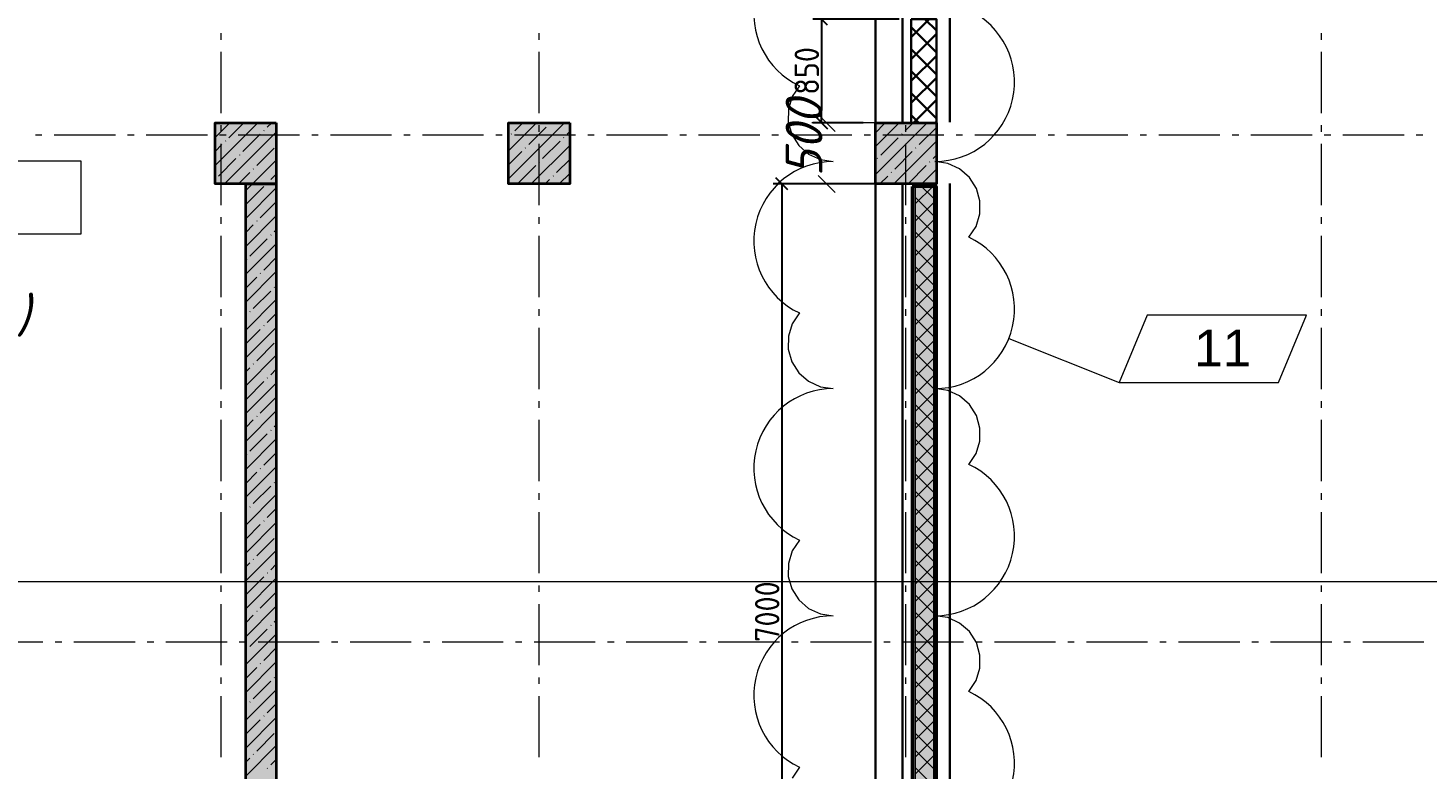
# Model space of a CAD drawing. Header units: millimetres. Extents: x -81576 to 1046824, y -248937 to 691537.
# Drawn here: x 111814 to 123257, y 538534 to 544597 of the extents above; entities that cross this region are included whole.
import ezdxf

# ---------------------------------------------------------------- set-up
doc = ezdxf.new("R2010")
doc.units = ezdxf.units.MM
for name, color, linetype, lineweight in [('0)', 6, 'Continuous', 30), ('0) расчет', 172, 'Continuous', 30), ('0) факт', 80, 'Continuous', 30), ('0.2) Шпаклевка подвала и баз и фин', 5, 'Continuous', 30)]:
    doc.layers.add(name, color=color, linetype=linetype, lineweight=lineweight)
doc.layers.add('PDF _Геометрия', color=7, linetype='Continuous', true_color=0x1d1d1d)
doc.layers.add('PDF _Сплошная заливка', color=7, linetype='Continuous', true_color=0xffffff)
doc.layers.add('PDF _Текст', color=7, linetype='Continuous')
doc.styles.add('PDF GOST-Common', font='arial.ttf')
doc.styles.add('PDF ISOCPEUR Italic', font='isocpeui.ttf')
doc.styles.add('СПДС', font='isocpeur.ttf', dxfattribs={"width": 0.9})
doc.dimstyles.new('Размера А3', dxfattribs={"dimtxt": 200, "dimasz": 100, "dimexe": 70, "dimexo": 100, "dimgap": 20, "dimtad": 1, "dimdec": 0, "dimrnd": 10, "dimzin": 0, "dimdsep": 46, "dimtxsty": 'СПДС', "dimblk": 'ARROWHEAD_6', "dimcen": 1, "dimclrd": 256, "dimclre": 256, "dimclrt": 256, "dimazin": 0, "dimtfac": 1, "dimtdec": 0, "dimtmove": 2, "dimatfit": 3, "dimfxl": 1, "dimtolj": 1, "dimtzin": 0, "dimarcsym": 0})

# ---------------------------------------------------------------- blocks, each defined once
blk = doc.blocks.new('ARROWHEAD_6')
at = {"color": 0, "linetype": 'Continuous'}
for p, q in [((0, 0), (-1, 0)), ((-0.5, -0.5), (0.5, 0.5))]:
    blk.add_line(p, q, dxfattribs=at)
blk = doc.blocks.new('*D2399')
at = {"lineweight": -2, "transparency": 16777216}
for p, q in [((118938, 544670), (118234, 544670)), ((118304, 544570), (118304, 543922)), ((118644, 543822), (118234, 543822))]:
    blk.add_line(p, q, dxfattribs=at)
at = {"layer": 'Defpoints', "color": 0, "transparency": 16777216}
for p in [(119038, 544670), (118304, 543822), (118744, 543822)]:
    blk.add_point(p, dxfattribs=at)
at = {"lineweight": -2, "transparency": 16777216, "xscale": 100, "yscale": 100, "zscale": 100}
for p, rotation in [((118304, 544670), 90), ((118304, 543822), 270)]:
    blk.add_blockref('ARROWHEAD_6', p, dxfattribs=dict(at, rotation=rotation))
at = {"transparency": 16777216, "insert": (118184, 544246), "char_height": 200, "attachment_point": 5, "rotation": 90, "style": 'СПДС'}
blk.add_mtext('\\A1;850', dxfattribs=at)
blk = doc.blocks.new('*D2400')
at = {"lineweight": -2, "transparency": 16777216}
for p, q in [((119144, 543322), (117910, 543322)), ((117980, 543222), (117980, 536422)), ((119144, 536322), (117910, 536322))]:
    blk.add_line(p, q, dxfattribs=at)
at = {"layer": 'Defpoints', "color": 0, "transparency": 16777216}
for p in [(119244, 543322), (117980, 536322), (119244, 536322)]:
    blk.add_point(p, dxfattribs=at)
at = {"lineweight": -2, "transparency": 16777216, "xscale": 100, "yscale": 100, "zscale": 100}
for p, rotation in [((117980, 543322), 90), ((117980, 536322), 270)]:
    blk.add_blockref('ARROWHEAD_6', p, dxfattribs=dict(at, rotation=rotation))
at = {"transparency": 16777216, "insert": (117860, 539822), "char_height": 200, "attachment_point": 5, "rotation": 90, "style": 'СПДС'}
blk.add_mtext('\\A1;7000', dxfattribs=at)

msp = doc.modelspace()

# ---------------------------------------------------------------- hatches: boundary and pattern name
at = {"layer": '0)', "transparency": 33554559}
h = msp.add_hatch(dxfattribs=at)
h.set_pattern_fill('ANSI37', color=256, scale=40)
h.paths.add_polyline_path([(119244.5, 544670.5), (119038.5, 544670.5), (119038.5, 543821.5), (119244.5, 543821.5)])
for points in [[(119044.5, 536341.5), (119057, 536341.5), (119057, 543301.5), (119044.5, 543301.5)], [(119057, 536341.5), (119069.5, 536341.5), (119069.5, 543301.5), (119057, 543301.5)], [(119219.5, 536341.5), (119219.5, 543301.5), (119069.5, 543301.5), (119069.5, 536341.5)], [(119232, 536341.5), (119232, 543301.5), (119219.5, 543301.5), (119219.5, 536341.5)], [(119244.5, 536341.5), (119244.5, 543301.5), (119232, 543301.5), (119232, 536341.5)]]:
    msp.add_hatch(color=256, dxfattribs=at).paths.add_polyline_path(points)
at = {"layer": 'PDF _Сплошная заливка', "true_color": 0x636466, "transparency": 33554559}
for points in [[(113344.5, 543321.5), (113844.5, 543321.5), (113844.5, 543821.5), (113344.5, 543821.5)], [(115744.5, 543321.5), (116244.5, 543321.5), (116244.5, 543821.5), (115744.5, 543821.5)], [(118744.5, 543321.5), (119244.5, 543321.5), (119244.5, 543821.5), (118744.5, 543821.5)], [(113844.5, 536321.5), (113844.5, 543321.5), (113594.5, 543321.5), (113594.5, 536321.5)]]:
    msp.add_hatch(color=251, dxfattribs=at).paths.add_polyline_path(points)

# ---------------------------------------------------------------- linework, layer by layer
at = {"layer": '0)'}
msp.add_lwpolyline([(119038.5, 544670.5), (119244.5, 544670.5), (119244.5, 543821.5), (119038.5, 543821.5)], close=True, dxfattribs=at)
at = {"layer": '0)', "lineweight": 40}
msp.add_lwpolyline([(119044.5, 543301.5), (119244.5, 543301.5), (119244.5, 536341.5), (119044.5, 536341.5)], close=True, dxfattribs=at)
at = {"layer": '0)', "lineweight": 9}
for points in [[(119057, 543301.5), (119057, 536341.5)], [(119069.5, 543301.5), (119069.5, 536341.5)], [(119069.5, 543212.8), (119219.5, 543062.8)], [(119219.5, 543301.5), (119219.5, 536341.5)], [(119232, 543301.5), (119232, 536341.5)], [(119219.5, 543166.3), (119069.5, 543016.3)], [(119069.5, 543071.3), (119219.5, 542921.3)], [(119219.5, 543024.8), (119069.5, 542874.8)], [(119069.5, 542929.9), (119219.5, 542779.9)], [(119219.5, 542883.4), (119069.5, 542733.4)], [(119069.5, 542788.5), (119219.5, 542638.5)], [(119219.5, 542742), (119069.5, 542592)], [(119069.5, 542647.1), (119219.5, 542497.1)], [(119219.5, 542600.6), (119069.5, 542450.6)], [(119069.5, 542505.7), (119219.5, 542355.7)], [(119219.5, 542459.2), (119069.5, 542309.2)], [(119069.5, 542364.2), (119219.5, 542214.2)], [(119219.5, 542317.7), (119069.5, 542167.7)]]:
    msp.add_lwpolyline(points, dxfattribs=at)
at = {"layer": '0)', "color": 7, "lineweight": 9}
for points in [[(118994.5, 542395.7), (118994.5, 542895.7)], [(118994.5, 542242.8), (118994.5, 542295.7)]]:
    msp.add_lwpolyline(points, dxfattribs=at)
at = {"layer": '0) расчет'}
for points in [[(118744.5, 543821.5), (118744.5, 546971.5)], [(118744.5, 543321.5), (118744.5, 536321.5)]]:
    msp.add_lwpolyline(points, dxfattribs=at)
at = {"layer": '0) расчет', "color": 1, "lineweight": 9}
for points in [[(118400.6, 545363.2, 0.8010892), (118123.5, 544124.3), (118064.6, 544035.6), (118033.3, 543933.8), (118032.2, 543827.3), (118061.3, 543724.8), (118118.3, 543634.8), (118198.4, 543564.7), (118295.2, 543520.1), (118400.6, 543504.9, 0.8010892), (118123.5, 542266), (118064.6, 542177.2), (118033.3, 542075.4), (118032.2, 541968.9), (118061.3, 541866.5), (118118.3, 541776.5), (118198.4, 541706.3), (118295.2, 541661.8), (118400.6, 541646.5, 0.8010892), (118123.5, 540407.7), (118064.6, 540318.9), (118033.3, 540217.1), (118032.2, 540110.6), (118061.3, 540008.1), (118118.3, 539918.1), (118198.4, 539848), (118295.2, 539803.5), (118400.6, 539788.2, 0.8010892), (118123.5, 538549.3), (118064.6, 538460.6)], [(119232, 537929.9, 0.8010892), (119509, 539168.8), (119567.9, 539257.5), (119599.2, 539359.3), (119600.4, 539465.8), (119571.3, 539568.3), (119514.3, 539658.3), (119434.1, 539728.4), (119337.4, 539772.9), (119232, 539788.2, 0.8010901), (119509, 541027.1), (119567.9, 541115.8), (119599.2, 541217.6), (119600.4, 541324.1), (119571.3, 541426.6), (119514.3, 541516.6), (119434.1, 541586.7), (119337.4, 541631.3), (119232, 541646.5, 0.8010892), (119509, 542885.4), (119567.9, 542974.2), (119599.2, 543076), (119600.4, 543182.5), (119571.3, 543284.9), (119514.3, 543374.9), (119434.1, 543445.1), (119337.4, 543489.6), (119232, 543504.9, 0.8010892), (119509, 544743.8)]]:
    msp.add_lwpolyline(points, format="xyb", dxfattribs=at)
at = {"layer": '0) факт'}
for points in [[(118744.5, 543821.5), (118744.5, 546971.5)], [(118744.5, 543321.5), (118744.5, 536321.5)]]:
    msp.add_lwpolyline(points, dxfattribs=at)
at = {"layer": '0.2) Шпаклевка подвала и баз и фин'}
for points in [[(118966.8, 543821.5), (118966.8, 546971.5)], [(119354.5, 543825.5), (119354.5, 546975.5)], [(118966.8, 543321.5), (118966.8, 536321.5)], [(119354.5, 543325.5), (119354.5, 536325.5)]]:
    msp.add_lwpolyline(points, dxfattribs=at)
at = {"layer": 'PDF _Геометрия', "color": 7, "lineweight": 9}
for points in [[(113394.5, 544501.5), (113394.5, 544554.5)], [(115994.5, 544501.5), (115994.5, 544554.5)], [(122394.5, 544501.5), (122394.5, 544554.5)], [(113394.5, 543901.5), (113394.5, 544401.5)], [(115994.5, 543901.5), (115994.5, 544401.5)], [(122394.5, 543901.5), (122394.5, 544401.5)], [(118275.7, 543891.5), (118345.7, 543821.5), (118415.7, 543751.5)], [(113394.5, 543748.6), (113394.5, 543801.5)], [(115994.5, 543748.6), (115994.5, 543801.5)], [(118744.5, 543821.5), (118345.7, 543821.5), (118225.7, 543821.5)], [(118994.5, 543748.6), (118994.5, 543801.5)], [(122394.5, 543748.6), (122394.5, 543801.5)], [(111928.3, 543721.5), (111875.4, 543721.5)], [(112528.3, 543721.5), (112028.3, 543721.5)], [(112681.2, 543721.5), (112628.3, 543721.5)], [(113281.2, 543721.5), (112781.2, 543721.5)], [(113434.1, 543721.5), (113381.2, 543721.5)], [(113394.5, 543148.6), (113394.5, 543648.6)], [(114034.1, 543721.5), (113534.1, 543721.5)], [(114187.1, 543721.5), (114134.1, 543721.5)], [(114787.1, 543721.5), (114287.1, 543721.5)], [(114940, 543721.5), (114887.1, 543721.5)], [(115540, 543721.5), (115040, 543721.5)], [(115692.9, 543721.5), (115640, 543721.5)], [(116292.9, 543721.5), (115792.9, 543721.5)], [(115994.5, 543148.6), (115994.5, 543648.6)], [(116445.8, 543721.5), (116392.9, 543721.5)], [(117045.8, 543721.5), (116545.8, 543721.5)], [(117198.7, 543721.5), (117145.8, 543721.5)], [(117798.7, 543721.5), (117298.7, 543721.5)], [(117951.7, 543721.5), (117898.7, 543721.5)], [(118551.7, 543721.5), (118051.6, 543721.5)], [(118704.6, 543721.5), (118651.7, 543721.5)], [(119304.6, 543721.5), (118804.6, 543721.5)], [(118994.5, 543148.6), (118994.5, 543648.6)], [(119457.5, 543721.5), (119404.6, 543721.5)], [(120057.5, 543721.5), (119557.5, 543721.5)], [(120210.4, 543721.5), (120157.5, 543721.5)], [(120810.4, 543721.5), (120310.4, 543721.5)], [(120963.3, 543721.5), (120910.4, 543721.5)], [(121563.3, 543721.5), (121063.3, 543721.5)], [(121716.2, 543721.5), (121663.3, 543721.5)], [(122316.2, 543721.5), (121816.2, 543721.5)], [(122394.5, 543148.6), (122394.5, 543648.6)], [(122469.2, 543721.5), (122416.2, 543721.5)], [(123069.2, 543721.5), (122569.2, 543721.5)], [(123222.1, 543721.5), (123169.2, 543721.5)], [(118744.5, 543321.5), (118345.7, 543321.5), (118225.7, 543321.5)], [(118275.7, 543391.5), (118345.7, 543321.5), (118415.7, 543251.5)], [(113394.5, 542995.7), (113394.5, 543048.6)], [(115994.5, 542995.7), (115994.5, 543048.6)], [(118994.5, 542995.7), (118994.5, 543048.6)], [(122394.5, 542995.7), (122394.5, 543048.6)], [(113394.5, 542395.7), (113394.5, 542895.7)], [(115994.5, 542395.7), (115994.5, 542895.7)], [(122394.5, 542395.7), (122394.5, 542895.7)], [(113394.5, 542242.8), (113394.5, 542295.7)], [(115994.5, 542242.8), (115994.5, 542295.7)], [(122394.5, 542242.8), (122394.5, 542295.7)], [(113394.5, 541642.8), (113394.5, 542142.8)], [(115994.5, 541642.8), (115994.5, 542142.8)], [(118994.5, 541642.8), (118994.5, 542142.8)], [(119836.2, 542056.2), (120738.5, 541696.5)], [(122394.5, 541642.8), (122394.5, 542142.8)], [(113394.5, 541489.9), (113394.5, 541542.8)], [(115994.5, 541489.9), (115994.5, 541542.8)], [(118994.5, 541489.9), (118994.5, 541542.8)], [(122394.5, 541489.9), (122394.5, 541542.8)], [(113394.5, 540889.9), (113394.5, 541389.9)], [(115994.5, 540889.9), (115994.5, 541389.9)], [(118994.5, 540889.9), (118994.5, 541389.9)], [(122394.5, 540889.9), (122394.5, 541389.9)], [(113394.5, 540737), (113394.5, 540789.9)], [(115994.5, 540737), (115994.5, 540789.9)], [(118994.5, 540737), (118994.5, 540789.9)], [(122394.5, 540737), (122394.5, 540789.9)], [(113394.5, 540137), (113394.5, 540637)], [(115994.5, 540137), (115994.5, 540637)], [(118994.5, 540137), (118994.5, 540637)], [(122394.5, 540137), (122394.5, 540637)], [(113394.5, 539984), (113394.5, 540037)], [(115994.5, 539984), (115994.5, 540037)], [(118994.5, 539984), (118994.5, 540037)], [(122394.5, 539984), (122394.5, 540037)], [(113394.5, 539384), (113394.5, 539884)], [(115994.5, 539384), (115994.5, 539884)], [(118994.5, 539384), (118994.5, 539884)], [(122394.5, 539384), (122394.5, 539884)], [(111936.5, 539571.5), (111436.5, 539571.5)], [(112089.4, 539571.5), (112036.5, 539571.5)], [(112689.4, 539571.5), (112189.4, 539571.5)], [(112842.4, 539571.5), (112789.4, 539571.5)], [(113442.4, 539571.5), (112942.4, 539571.5)], [(113595.3, 539571.5), (113542.4, 539571.5)], [(114195.3, 539571.5), (113695.3, 539571.5)], [(114348.2, 539571.5), (114295.3, 539571.5)], [(114948.2, 539571.5), (114448.2, 539571.5)], [(115101.1, 539571.5), (115048.2, 539571.5)], [(115701.1, 539571.5), (115201.1, 539571.5)], [(115854, 539571.5), (115801.1, 539571.5)], [(116454, 539571.5), (115954, 539571.5)], [(116606.9, 539571.5), (116554, 539571.5)], [(117206.9, 539571.5), (116706.9, 539571.5)], [(117359.9, 539571.5), (117306.9, 539571.5)], [(117959.9, 539571.5), (117459.9, 539571.5)], [(118112.8, 539571.5), (118059.9, 539571.5)], [(118712.8, 539571.5), (118212.8, 539571.5)], [(118865.7, 539571.5), (118812.8, 539571.5)], [(119465.7, 539571.5), (118965.7, 539571.5)], [(119618.6, 539571.5), (119565.7, 539571.5)], [(120218.6, 539571.5), (119718.6, 539571.5)], [(120371.5, 539571.5), (120318.6, 539571.5)], [(120971.5, 539571.5), (120471.5, 539571.5)], [(121124.4, 539571.5), (121071.5, 539571.5)], [(121724.4, 539571.5), (121224.4, 539571.5)], [(121877.4, 539571.5), (121824.4, 539571.5)], [(122477.4, 539571.5), (121977.4, 539571.5)], [(122630.3, 539571.5), (122577.4, 539571.5)], [(123230.3, 539571.5), (122730.3, 539571.5)], [(113394.5, 539231.1), (113394.5, 539284)], [(115994.5, 539231.1), (115994.5, 539284)], [(118994.5, 539231.1), (118994.5, 539284)], [(122394.5, 539231.1), (122394.5, 539284)], [(113394.5, 538631.1), (113394.5, 539131.1)], [(115994.5, 538631.1), (115994.5, 539131.1)], [(118994.5, 538631.1), (118994.5, 539131.1)], [(122394.5, 538631.1), (122394.5, 539131.1)]]:
    msp.add_lwpolyline(points, dxfattribs=at)
at = {"layer": 'PDF _Геометрия', "lineweight": 9}
for points in [[(113465.2, 543821.5), (113344.5, 543700.9)], [(113693.3, 543821.5), (113344.5, 543472.8)], [(113351.1, 543821.5), (113344.5, 543814.9)], [(113579.2, 543821.5), (113457.2, 543699.6)], [(113807.3, 543821.5), (113770.9, 543785.1)], [(115746.1, 543821.5), (115744.5, 543819.9)], [(115974.2, 543821.5), (115744.5, 543591.8)], [(116202.3, 543821.5), (115744.5, 543363.7)], [(115860.2, 543821.5), (115795.2, 543756.6)], [(116051.9, 543785.1), (115909.3, 543642.6)], [(116082.7, 543816), (116080.4, 543813.6)], [(118939.5, 543821.5), (118744.5, 543626.5)], [(119167.6, 543821.5), (118744.5, 543398.4)], [(118817.6, 543813.6), (118744.5, 543740.5)], [(119053.6, 543821.5), (118988.6, 543756.6)], [(119244.5, 543784.3), (119102.7, 543642.6)], [(113844.5, 543744.7), (113421.4, 543321.5)], [(113431.1, 543673.4), (113428.7, 543671.1)], [(113713.8, 543728.1), (113571.3, 543585.5)], [(113744.7, 543759), (113742.4, 543756.6)], [(115769.1, 543730.5), (115766.7, 543728.1)], [(116165.9, 543671.1), (116023.3, 543528.5)], [(116196.8, 543701.9), (116194.4, 543699.6)], [(116244.5, 543749.6), (116222.9, 543728.1)], [(118931.6, 543699.6), (118789, 543557)], [(119244.5, 543670.3), (118895.7, 543321.5)], [(118962.5, 543730.5), (118960.1, 543728.1)], [(113400.2, 543642.6), (113344.5, 543586.8)], [(113545.1, 543559.4), (113542.8, 543557)], [(113827.9, 543614), (113685.3, 543471.5)], [(115852.3, 543585.5), (115744.5, 543477.7)], [(115883.2, 543616.4), (115880.8, 543614)], [(116244.5, 543635.6), (115930.4, 543321.5)], [(119045.7, 543585.5), (118903.1, 543443)], [(119076.5, 543616.4), (119074.2, 543614)], [(119244.5, 543556.2), (119216.7, 543528.5)], [(113514.3, 543528.5), (113371.7, 543385.9)], [(113844.5, 543516.6), (113649.5, 543321.5), (113594.5, 543266.6)], [(113659.2, 543445.3), (113656.8, 543443)], [(115966.3, 543471.5), (115823.8, 543328.9)], [(115997.2, 543502.4), (115994.8, 543500)], [(116244.5, 543521.5), (116137.4, 543414.5)], [(118762.9, 543530.9), (118760.5, 543528.5)], [(119159.7, 543471.5), (119017.1, 543328.9)], [(119244.5, 543442.2), (119123.8, 543321.5)], [(119190.6, 543502.4), (119188.2, 543500)], [(113345.6, 543359.8), (113344.5, 543358.7)], [(113628.3, 543414.5), (113535.4, 543321.5)], [(113773.2, 543331.3), (113770.9, 543328.9)], [(113844.5, 543402.5), (113799.4, 543357.4)], [(116080.4, 543357.4), (116044.5, 543321.5)], [(116111.3, 543388.3), (116108.9, 543385.9)], [(116244.5, 543407.5), (116158.5, 543321.5)], [(118846.1, 543385.9), (118781.7, 543321.5)], [(118876.9, 543416.8), (118874.6, 543414.5)], [(119244.5, 543328.1), (119237.9, 543321.5)], [(113844.5, 543288.5), (113594.5, 543038.5)], [(113742.4, 543300.4), (113599.8, 543157.8)], [(119071.9, 543301.5), (119069.5, 543299.1)], [(119213.3, 543301.5), (119069.5, 543157.7)], [(119122.1, 543301.5), (119219.5, 543204.2)], [(113844.5, 543174.4), (113713.8, 543043.8)], [(113844.5, 543060.4), (113594.5, 542810.4)], [(113656.8, 542986.8), (113594.5, 542924.4)], [(113687.7, 543017.6), (113685.3, 543015.3)], [(113770.9, 542872.7), (113628.3, 542730.2)], [(113801.8, 542903.6), (113799.4, 542901.2)], [(113844.5, 542946.3), (113827.9, 542929.7)], [(113844.5, 542832.3), (113594.5, 542582.3)], [(113602.2, 542704), (113599.8, 542701.6)], [(113844.5, 542718.2), (113742.4, 542616.1)], [(113844.5, 542604.2), (113594.5, 542354.2)], [(113685.3, 542559.1), (113594.5, 542468.2)], [(113716.2, 542590), (113713.8, 542587.6)], [(113799.4, 542445), (113656.8, 542302.5)], [(113830.3, 542475.9), (113827.9, 542473.5)], [(113844.5, 542376.1), (113594.5, 542126.1)], [(113630.7, 542276.3), (113628.3, 542274)], [(113599.8, 542245.4), (113594.5, 542240.1)], [(113744.7, 542162.3), (113742.4, 542159.9)], [(113844.5, 542262), (113770.9, 542188.4)], [(119069.5, 542222.8), (119219.5, 542072.8)], [(119219.5, 542176.3), (119069.5, 542026.3)], [(113844.5, 542148), (113594.5, 541898)], [(113713.8, 542131.4), (113594.5, 542012)], [(119069.5, 542081.4), (119219.5, 541931.4)], [(113827.9, 542017.3), (113685.3, 541874.8)], [(119219.5, 542034.9), (119069.5, 541884.9)], [(119069.5, 541940), (119219.5, 541790)], [(113844.5, 541919.9), (113594.5, 541669.9)], [(113628.3, 541817.8), (113594.5, 541783.9)], [(113659.2, 541848.6), (113656.8, 541846.3)], [(119219.5, 541893.5), (119069.5, 541743.5)], [(113742.4, 541703.7), (113599.8, 541561.2)], [(113773.2, 541734.6), (113770.9, 541732.2)], [(113844.5, 541805.8), (113799.4, 541760.7)], [(119069.5, 541798.6), (119219.5, 541648.6)], [(119219.5, 541752), (119069.5, 541602)], [(113844.5, 541691.8), (113594.5, 541441.8)], [(119069.5, 541657.1), (119219.5, 541507.1)], [(119219.5, 541610.6), (119069.5, 541460.6)], [(113844.5, 541577.7), (113713.8, 541447.1)], [(119069.5, 541515.7), (119219.5, 541365.7)], [(113844.5, 541463.7), (113594.5, 541213.7)], [(113656.8, 541390.1), (113594.5, 541327.7)], [(113687.7, 541421), (113685.3, 541418.6)], [(119219.5, 541469.2), (119069.5, 541319.2)], [(119069.5, 541374.3), (119219.5, 541224.3)], [(113770.9, 541276), (113628.3, 541133.5)], [(113801.8, 541306.9), (113799.4, 541304.5)], [(113844.5, 541349.6), (113827.9, 541333.1)], [(119219.5, 541327.8), (119069.5, 541177.8)], [(113844.5, 541235.6), (113594.5, 540985.6)], [(119069.5, 541232.9), (119219.5, 541082.9)], [(119219.5, 541186.4), (119069.5, 541036.4)], [(113602.2, 541107.3), (113599.8, 541105)], [(113844.5, 541121.5), (113742.4, 541019.4)], [(119069.5, 541091.4), (119219.5, 540941.4)], [(119219.5, 541044.9), (119069.5, 540894.9)], [(113844.5, 541007.5), (113594.5, 540757.5)], [(113685.3, 540962.4), (113594.5, 540871.5)], [(113716.2, 540993.3), (113713.8, 540990.9)], [(119069.5, 540950), (119219.5, 540800)], [(119219.5, 540903.5), (119069.5, 540753.5)], [(113799.4, 540848.3), (113656.8, 540705.8)], [(113830.3, 540879.2), (113827.9, 540876.9)], [(119069.5, 540808.6), (119219.5, 540658.6)], [(113844.5, 540779.4), (113594.5, 540529.4)], [(113630.7, 540679.6), (113628.3, 540677.3)], [(119219.5, 540762.1), (119069.5, 540612.1)], [(113599.8, 540648.8), (113594.5, 540643.4)], [(113744.7, 540565.6), (113742.4, 540563.2)], [(113844.5, 540665.3), (113770.9, 540591.7)], [(119069.5, 540667.2), (119219.5, 540517.2)], [(119219.5, 540620.7), (119069.5, 540470.7)], [(113844.5, 540551.3), (113594.5, 540301.3)], [(113713.8, 540534.7), (113594.5, 540415.3)], [(119069.5, 540525.8), (119219.5, 540375.8)], [(119219.5, 540479.3), (119069.5, 540329.3)], [(113827.9, 540420.7), (113685.3, 540278.1)], [(119069.5, 540384.3), (119219.5, 540234.3)], [(119219.5, 540337.8), (119069.5, 540187.8)], [(113844.5, 540323.2), (113594.5, 540073.2)], [(113628.3, 540221.1), (113594.5, 540187.2)], [(113659.2, 540252), (113656.8, 540249.6)], [(119069.5, 540242.9), (119219.5, 540092.9)], [(113742.4, 540107), (113599.8, 539964.5)], [(113773.2, 540137.9), (113770.9, 540135.5)], [(113844.5, 540209.1), (113799.4, 540164)], [(119219.5, 540196.4), (119069.5, 540046.4)], [(119069.5, 540101.5), (119219.5, 539951.5)], [(113844.5, 540095.1), (113594.5, 539845.1)], [(119219.5, 540055), (119069.5, 539905)], [(113844.5, 539981), (113713.8, 539850.4)], [(119069.5, 539960.1), (119219.5, 539810.1)], [(119219.5, 539913.6), (119069.5, 539763.6)], [(113844.5, 539867), (113594.5, 539617)], [(113656.8, 539793.4), (113594.5, 539731)], [(113687.7, 539824.3), (113685.3, 539821.9)], [(119069.5, 539818.7), (119219.5, 539668.7)], [(119219.5, 539772.1), (119069.5, 539622.1)], [(113770.9, 539679.3), (113628.3, 539536.8)], [(113801.8, 539710.2), (113799.4, 539707.8)], [(113844.5, 539752.9), (113827.9, 539736.4)], [(119069.5, 539677.2), (119219.5, 539527.2)], [(113844.5, 539638.9), (113594.5, 539388.9)], [(119219.5, 539630.7), (119069.5, 539480.7)], [(119069.5, 539535.8), (119219.5, 539385.8)], [(113602.2, 539510.6), (113599.8, 539508.3)], [(113844.5, 539524.8), (113742.4, 539422.7)], [(119219.5, 539489.3), (119069.5, 539339.3)], [(113844.5, 539410.8), (113594.5, 539160.8)], [(113685.3, 539365.7), (113594.5, 539274.8)], [(113716.2, 539396.6), (113713.8, 539394.2)], [(119069.5, 539394.4), (119219.5, 539244.4)], [(119219.5, 539347.9), (119069.5, 539197.9)], [(113799.4, 539251.7), (113656.8, 539109.1)], [(113830.3, 539282.5), (113827.9, 539280.2)], [(119069.5, 539253), (119219.5, 539103)], [(119219.5, 539206.5), (119069.5, 539056.5)], [(113844.5, 539182.7), (113594.5, 538932.7)], [(113630.7, 539082.9), (113628.3, 539080.6)], [(119069.5, 539111.5), (119219.5, 538961.5)], [(113599.8, 539052.1), (113594.5, 539046.7)], [(113744.7, 538968.9), (113742.4, 538966.5)], [(113844.5, 539068.6), (113770.9, 538995)], [(119219.5, 539065), (119069.5, 538915)], [(119069.5, 538970.1), (119219.5, 538820.1)], [(113844.5, 538954.6), (113594.5, 538704.6)], [(113713.8, 538938), (113594.5, 538818.6)], [(119219.5, 538923.6), (119069.5, 538773.6)], [(113827.9, 538824), (113685.3, 538681.4)], [(119069.5, 538828.7), (119219.5, 538678.7)], [(119219.5, 538782.2), (119069.5, 538632.2)], [(113844.5, 538726.5), (113594.5, 538476.5)], [(113628.3, 538624.4), (113594.5, 538590.5)], [(113659.2, 538655.3), (113656.8, 538652.9)], [(119069.5, 538687.3), (119219.5, 538537.3)], [(119219.5, 538640.8), (119069.5, 538490.8)], [(113773.2, 538541.2), (113770.9, 538538.8)], [(113844.5, 538612.4), (113799.4, 538567.4)], [(119069.5, 538545.9), (119219.5, 538395.9)]]:
    msp.add_lwpolyline(points, dxfattribs=at)
at = {"layer": 'PDF _Геометрия', "color": 7, "lineweight": 35}
for points in [[(113844.5, 543821.5), (113844.5, 543321.5), (113344.5, 543321.5), (113344.5, 543821.5)], [(116244.5, 543821.5), (116244.5, 543321.5), (115744.5, 543321.5), (115744.5, 543821.5)], [(119244.5, 543821.5), (119244.5, 543321.5), (118744.5, 543321.5), (118744.5, 543821.5)], [(113844.5, 536321.5), (113594.5, 536321.5), (113594.5, 543321.5), (113844.5, 543321.5)]]:
    msp.add_lwpolyline(points, close=True, dxfattribs=at)
at = {"layer": 'PDF _Геометрия', "color": 7, "lineweight": 9}
for points in [[(112245.4, 542911.6), (111645.4, 542911.6), (111645.4, 543511.6), (112245.4, 543511.6)], [(112245.4, 542911.6), (111645.4, 542911.6), (111645.4, 543511.6), (112245.4, 543511.6)], [(122042.9, 541696.5), (122271.2, 542247.1), (120966.8, 542247.1), (120738.5, 541696.5)]]:
    msp.add_lwpolyline(points, close=True, dxfattribs=at)
at = {"layer": 'PDF _Геометрия', "color": 8, "lineweight": 9, "true_color": 0x808080}
msp.add_lwpolyline([(93287.8, 540069.1), (203118.2, 540069.1)], dxfattribs=at)

# ---------------------------------------------------------------- texts
at = {"layer": 'PDF _Текст', "insert": (118160.9, 543381.9), "char_height": 300, "attachment_point": 4, "rotation": 90, "style": 'PDF ISOCPEUR Italic'}
msp.add_mtext('500', dxfattribs=at)
at = {"layer": 'PDF _Текст', "char_height": 300, "attachment_point": 4}
for s, insert, style in [('600x600x800 (h)', (108888.5, 542236.6), 'PDF ISOCPEUR Italic'), ('11', (121352.5, 541979.2), 'PDF GOST-Common')]:
    msp.add_mtext(s, dxfattribs=dict(at, insert=insert, style=style))

# ---------------------------------------------------------------- dimensions: what is measured, and where the dimension line sits
for base, p1, p2, picture, middle in [((118304, 543821.5), (119038.5, 544670.5), (118744.5, 543821.5), '*D2399', (118184, 544246)), ((117980.3, 536321.5), (119244.5, 543321.5), (119244.5, 536321.5), '*D2400', (117860.3, 539821.5))]:
    dim = msp.add_linear_dim(base=base, p1=p1, p2=p2, angle=90, dimstyle='Размера А3')
    dim.commit()
    dim.dimension.update_dxf_attribs({"geometry": picture, "text_midpoint": middle})

doc.saveas('drawing.dxf')
